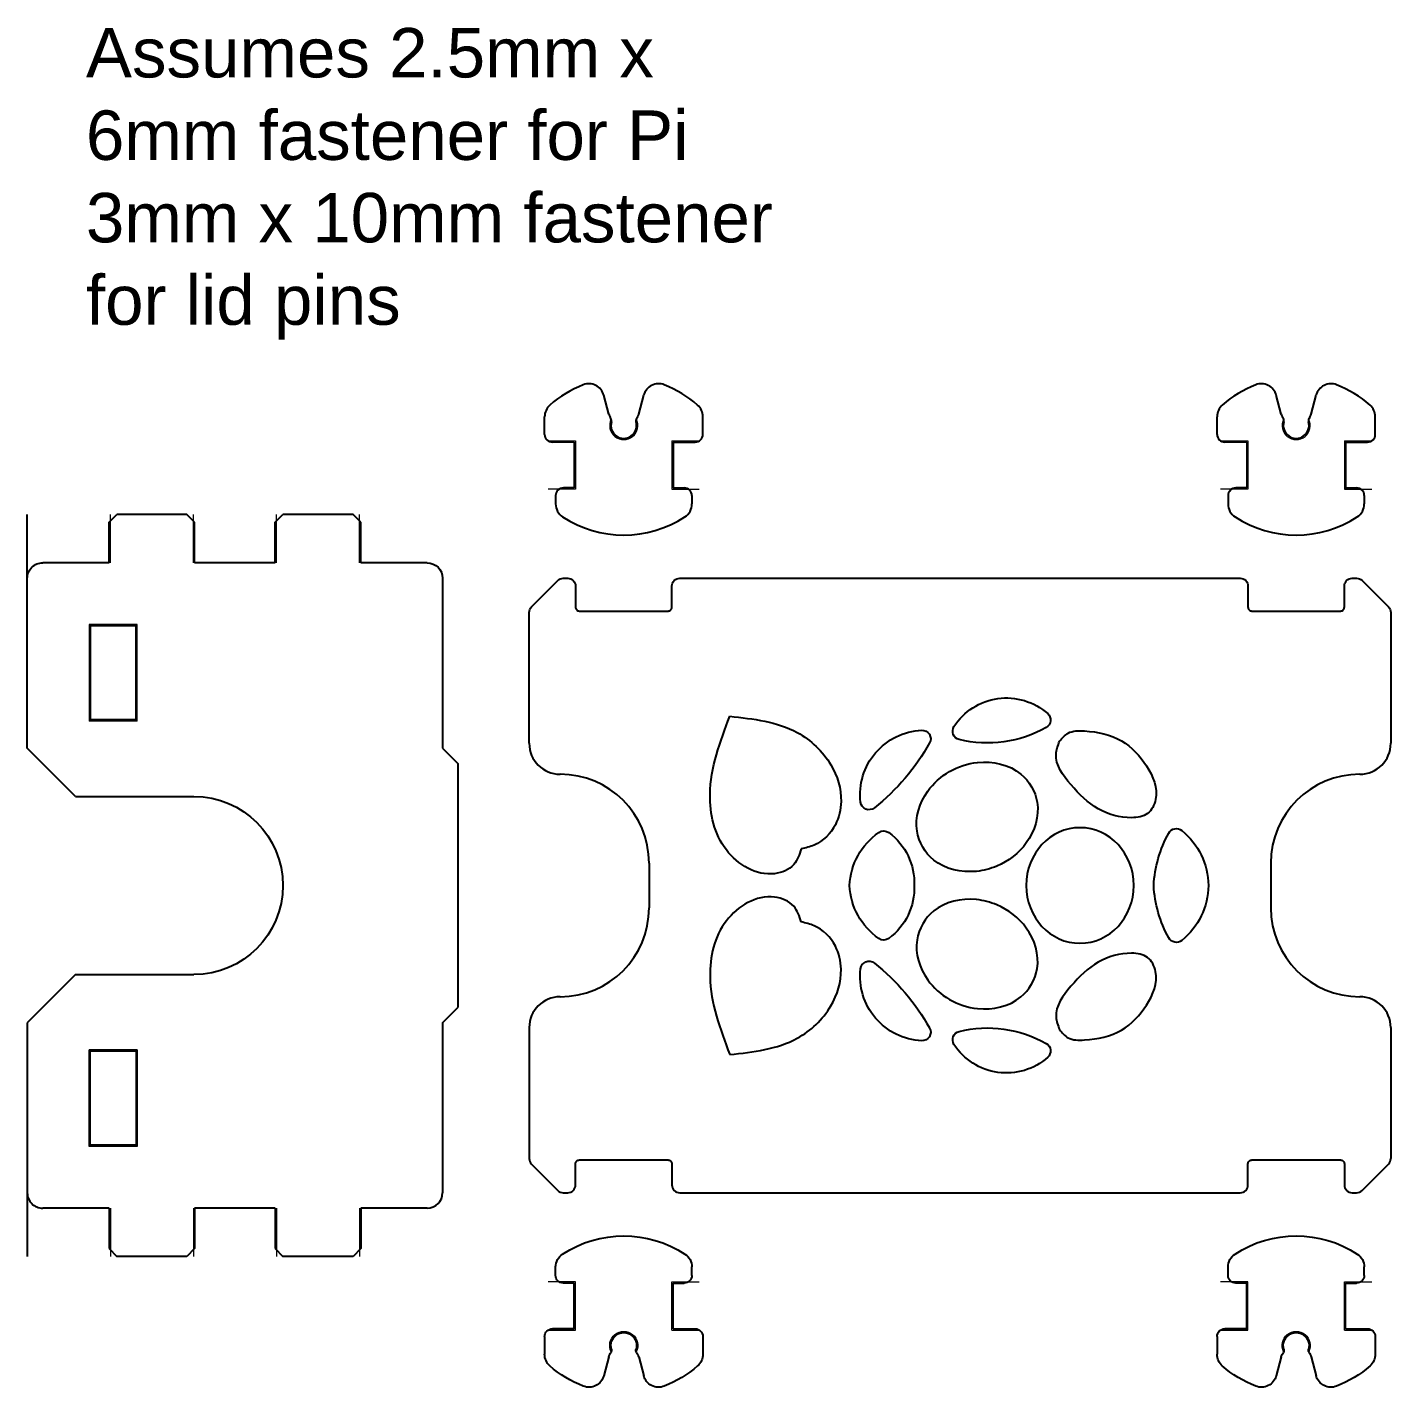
# Model space of a CAD drawing. Header units: inches. Extents: x 29.7 to 74.6, y -5.7 to 19.4.
# Drawn here: x 50.07 to 55.58, y 12.66 to 18.16 of the extents above; entities that cross this region are included whole.
import ezdxf

# ---------------------------------------------------------------- set-up
doc = ezdxf.new("R2010")
doc.units = ezdxf.units.IN
doc.header["$MEASUREMENT"] = 0
doc.layers.add('CUT', color=1, linetype='Continuous')
doc.layers.add('NOPLOT', color=40, linetype='Continuous', lineweight=5)
doc.styles.get("Standard").update_dxf_attribs({"font": 'arial.ttf'})

# ---------------------------------------------------------------- blocks, each defined once
blk = doc.blocks.new('PiSymbol')
at = {"layer": 'CUT'}
for centre, radius, start, end in [((0.0127, 0.1666), 0.2624, 92.8357, 144.9719), ((-0.0133, 0.1666), 0.2624, 35.0281, 87.1643), ((-0.3456, 0.1422), 0.2461, 83.4596, 177.2954), ((-0.3213, 0.3543), 0.0327, 321.5738, 83.4596), ((0.3207, 0.3543), 0.0327, 96.5404, 218.4262), ((0.345, 0.1422), 0.2461, 2.7046, 96.5404), ((-0.9502, 0.8532), 0.8355, 299.1813, 321.5738), ((-0.1754, 0.2984), 0.0327, 144.9719, 216.5639), ((0.1748, 0.2984), 0.0327, 323.4361, 35.0281), ((0.9496, 0.8532), 0.8355, 218.4262, 240.8187), ((-0.0093, 0.4216), 0.2395, 216.5639, 272.151), ((0.0087, 0.4216), 0.2395, 267.849, 323.4361), ((-0.5588, 0.1523), 0.0327, 177.2954, 299.1813), ((0.5582, 0.1523), 0.0327, 240.8187, 2.7046), ((-0.4774, -0.1686), 0.2368, 122.6242, 221.611), ((-0.5875, 0.0033), 0.0327, 13.7258, 122.6242), ((-0.9969, -0.0967), 0.4541, 330.5094, 13.7258), ((0.9963, -0.0967), 0.4541, 166.2742, 209.4906), ((0.5869, 0.0033), 0.0327, 57.3758, 166.2742), ((0.4768, -0.1686), 0.2368, 318.389, 57.3758), ((-0.63, -0.3042), 0.0327, 221.611, 330.5094), ((0.6294, -0.3042), 0.0327, 209.4906, 318.389), ((0.0243, -1.1898), 0.4609, 93.055, 119.122), ((-0.0249, -1.1898), 0.4609, 60.878, 86.945), ((-0.1841, -0.8157), 0.0327, 119.122, 218.8394), ((0.1835, -0.8157), 0.0327, 321.1606, 60.878), ((0.0023, -0.6656), 0.2721, 218.8394, 269.4443), ((-0.0029, -0.6656), 0.2721, 270.5557, 321.1606)]:
    blk.add_arc(centre, radius, start, end, dxfattribs=at)
blk.add_ellipse((-0.0003, -0.4489), major_axis=(-0.22, 0), ratio=0.930887, dxfattribs=at)
for points, knots in [([(-0.1397, 0.6127), (-0.1181, 0.6197), (-0.0696, 0.6353), (-0.0196, 0.7566), (-0.1251, 0.9289), (-0.3799, 0.9841), (-0.5472, 0.9213), (-0.6445, 0.8848)], [0.8936892, 0.8936892, 0.8936892, 0.8936892, 0.9636226, 1.0498183, 1.2668456, 1.5012888, 1.8271198, 1.8271198, 1.8271198, 1.8271198]), ([(0.1385, 0.6127), (0.1168, 0.6197), (0.0684, 0.6353), (0.0183, 0.7566), (0.1238, 0.9289), (0.3787, 0.9841), (0.546, 0.9213), (0.6433, 0.8848)], [0.8936892, 0.8936892, 0.8936892, 0.8936892, 0.9636226, 1.0498183, 1.2668456, 1.5012888, 1.8271198, 1.8271198, 1.8271198, 1.8271198]), ([(-0.6445, 0.8848), (-0.6346, 0.7947), (-0.618, 0.6441), (-0.4766, 0.4928), (-0.338, 0.4506), (-0.2217, 0.4768), (-0.1555, 0.5422), (-0.1435, 0.5958), (-0.1397, 0.6127)], [0, 0, 0, 0, 0.2810917, 0.4696819, 0.623563, 0.7199689, 0.8387473, 0.8936892, 0.8936892, 0.8936892, 0.8936892]), ([(0.6433, 0.8848), (0.6333, 0.7947), (0.6167, 0.6441), (0.4754, 0.4928), (0.3367, 0.4506), (0.2205, 0.4768), (0.1543, 0.5422), (0.1423, 0.5958), (0.1385, 0.6127)], [0, 0, 0, 0, 0.2810917, 0.4696819, 0.623563, 0.7199689, 0.8387473, 0.8936892, 0.8936892, 0.8936892, 0.8936892]), ([(-0.0538, -0.0549), (-0.057, -0.0813), (-0.0759, -0.1542), (-0.1561, -0.2604), (-0.3076, -0.3088), (-0.4516, -0.2244), (-0.492, -0.0384), (-0.3919, 0.1378), (-0.215, 0.194), (-0.0706, 0.1104), (-0.0493, 0.0024), (-0.0538, -0.0546), (-0.0538, -0.0549)], [0.094843, 0.094843, 0.094843, 0.094843, 0.179843, 0.331355, 0.501424, 0.633474, 0.814835, 1.047571, 1.214714, 1.349568, 1.527963, 1.528765, 1.528765, 1.528765, 1.528765]), ([(0.0532, -0.0549), (0.0564, -0.0813), (0.0754, -0.1542), (0.1555, -0.2604), (0.307, -0.3088), (0.451, -0.2244), (0.4914, -0.0384), (0.3913, 0.1378), (0.2145, 0.194), (0.07, 0.1104), (0.0487, 0.0024), (0.0532, -0.0546), (0.0532, -0.0549)], [0.094843, 0.094843, 0.094843, 0.094843, 0.179843, 0.331355, 0.501424, 0.633474, 0.814835, 1.047571, 1.214714, 1.349568, 1.527963, 1.528765, 1.528765, 1.528765, 1.528765])]:
    blk.add_open_spline(points, degree=3, knots=knots, dxfattribs=at)
for points in [[(-0.5491, -0.3709), (-0.5003, -0.3578), (-0.3842, -0.4143), (-0.2924, -0.5185), (-0.2583, -0.6456), (-0.2745, -0.7062), (-0.3273, -0.7367), (-0.4552, -0.7024), (-0.5506, -0.607), (-0.5885, -0.4658), (-0.5801, -0.4037), (-0.5491, -0.3709)], [(0.5485, -0.3709), (0.4997, -0.3578), (0.3836, -0.4143), (0.2918, -0.5185), (0.2577, -0.6456), (0.274, -0.7062), (0.3267, -0.7367), (0.4547, -0.7024), (0.5501, -0.607), (0.5879, -0.4658), (0.5796, -0.4037), (0.5485, -0.3709)]]:
    blk.add_spline(points, degree=3, dxfattribs=at)
blk = doc.blocks.new('Lid2')
for p, q in [((-1.2575, -1.0749), (-1.2575, -1.2549)), ((1.2575, -1.0749), (1.2575, -1.2549)), ((1.7425, -1.7399), (1.7425, -2.2694)), ((1.6267, -2.3982), (1.7333, -2.2915))]:
    blk.add_line(p, q)
for points in [[(-1.7425, -0.5899), (-1.7425, -0.0603, -0.198912), (-1.7333, -0.0382), (-1.6267, 0.0685, -0.198912), (-1.6046, 0.0776), (-1.5863, 0.0776, -0.414214), (-1.555, 0.0464), (-1.555, -0.0392, 0.414214), (-1.5394, -0.0549), (-1.1806, -0.0549, 0.414214), (-1.165, -0.0392), (-1.165, 0.0464, -0.414214), (-1.1338, 0.0776), (1.1338, 0.0776, -0.414214), (1.165, 0.0464), (1.165, -0.0392, 0.414214), (1.1806, -0.0549), (1.5394, -0.0549, 0.414214), (1.555, -0.0392), (1.555, 0.0464, -0.414214), (1.5863, 0.0776), (1.6046, 0.0776, -0.198912), (1.6267, 0.0685), (1.7333, -0.0382, -0.198912), (1.7425, -0.0603), (1.7425, -0.5899)], [(-1.7425, -1.7399), (-1.7425, -2.2694, 0.198912), (-1.7333, -2.2915), (-1.6267, -2.3982, 0.198912), (-1.6046, -2.4074), (-1.5863, -2.4074, 0.414214), (-1.555, -2.3761), (-1.555, -2.2905, -0.414214), (-1.5394, -2.2749), (-1.1806, -2.2749, -0.414214), (-1.165, -2.2905), (-1.165, -2.3761, 0.414214), (-1.1338, -2.4074), (1.1338, -2.4074, 0.414214), (1.165, -2.3761), (1.165, -2.2905, -0.414214), (1.1806, -2.2749), (1.5394, -2.2749, -0.414214), (1.555, -2.2905), (1.555, -2.3761, 0.414214), (1.5863, -2.4074), (1.6046, -2.4074)]]:
    blk.add_lwpolyline(points, format="xyb")
for centre, radius, start, end in [((-1.6175, -0.5899), 0.125, 180, 270), ((1.6175, -0.5899), 0.125, 270, 0), ((-1.6175, -1.0749), 0.36, 0, 90), ((1.6175, -1.0749), 0.36, 90, 180), ((-1.6175, -1.2549), 0.36, 270, 0), ((1.6175, -1.2549), 0.36, 180, 270), ((-1.6175, -1.7399), 0.125, 90, 180), ((1.6175, -1.7399), 0.125, 0, 90), ((1.7112, -2.2694), 0.0312, 315, 0), ((1.6046, -2.3761), 0.0312, 270, 315)]:
    blk.add_arc(centre, radius, start, end)
at = {"xscale": -1.062354987448263, "yscale": 1.062354987448263, "zscale": 1.062354987448263, "rotation": 90}
blk.add_blockref('PiSymbol', (0.0086, -1.1652), dxfattribs=at)
blk = doc.blocks.new('Latch')
for p, q in [((-0.2756, 0.0262), (-0.2756, 0.06)), ((0.2756, 0.0262), (0.2756, 0.06)), ((-0.2, -0.005), (-0.2444, -0.005)), ((-0.2, -0.19), (-0.2, -0.005)), ((0.2, -0.19), (0.2, -0.005)), ((0.2, -0.005), (0.2444, -0.005)), ((-0.2, -0.19), (-0.2888, -0.19)), ((0.2, -0.19), (0.2888, -0.19)), ((-0.32, -0.2213), (-0.32, -0.2929)), ((0.32, -0.2213), (0.32, -0.2929)), ((-0.0604, -0.3038), (-0.0807, -0.3798)), ((0.0604, -0.3038), (0.0807, -0.3798))]:
    blk.add_line(p, q)
for centre, radius, start, end in [((0, -0.2667), 0.4525, 56.8745, 123.1255), ((-0.2131, 0.06), 0.0625, 123.1255, 180), ((0.2131, 0.06), 0.0625, 0, 56.8745), ((-0.2444, 0.0262), 0.0312, 180, 270), ((0.2444, 0.0262), 0.0312, 270, 0), ((-0.2888, -0.2213), 0.0312, 90, 180), ((0, -0.2575), 0.052, 343.6762, 196.3238), ((0.2888, -0.2213), 0.0312, 0, 90), ((-0.0649, -0.2765), 0.0156, 326.1714, 16.3238), ((0.0649, -0.2765), 0.0156, 163.6762, 213.8286), ((-0.2575, -0.2929), 0.0625, 180, 228.6806), ((0, -0.32), 0.0625, 146.1714, 165), ((0, -0.32), 0.0625, 15, 33.8286), ((0.2575, -0.2929), 0.0625, 311.3194, 0), ((0, 0), 0.4525, 228.6806, 248.7914), ((-0.1411, -0.3636), 0.0625, 248.7914, 345), ((0.1411, -0.3636), 0.0625, 195, 291.2086), ((0, 0), 0.4525, 291.2086, 311.3194)]:
    blk.add_arc(centre, radius, start, end)
at = {"layer": 'NOPLOT'}
for p, q in [((-0.195, 0), (-0.3057, 0)), ((-0.195, -0.195), (-0.195, 0)), ((0.195, -0.195), (0.195, 0)), ((0.195, 0), (0.3057, 0)), ((-0.195, -0.195), (-0.3057, -0.195)), ((0.3057, -0.195), (0.195, -0.195))]:
    blk.add_line(p, q, dxfattribs=at)
blk.add_arc((0, -0.2575), 0.057, 332.8707, 207.1293, dxfattribs=at)
blk = doc.blocks.new('TabHole2')
for p, q in [((-0.195, 0.0925), (0.195, 0.0925)), ((-0.19, 0.0975), (-0.19, -0.0975)), ((0.19, 0.0975), (0.19, -0.0975)), ((0.195, -0.0925), (-0.195, -0.0925))]:
    blk.add_line(p, q)
at = {"layer": 'NOPLOT'}
for p, q in [((-0.195, 0.0975), (0.195, 0.0975)), ((-0.195, 0.0975), (-0.195, -0.0975)), ((0.195, 0.0975), (0.195, -0.0975)), ((0.195, -0.0975), (-0.195, -0.0975))]:
    blk.add_line(p, q, dxfattribs=at)
blk = doc.blocks.new('TabHole')
blk.add_blockref('TabHole2', (0, 0))
blk = doc.blocks.new('FootCurve')
for p, q in [((-1.14, 0.195), (-0.945, 0)), ((-0.945, 0), (0, 0))]:
    blk.add_line(p, q)
blk = doc.blocks.new('Serration_2')
for p, q in [((0, 1.6175), (0, 1.349)), ((0, 1.349), (0.16375, 1.349)), ((0.16375, 1.349), (0.195, 1.31775)), ((0.195, 1.31775), (0.195, 1.03425)), ((0, 1.003), (0, 0.677)), ((0, 1.003), (0.16375, 1.003)), ((0.16375, 1.003), (0.195, 1.03425)), ((0, 0.677), (0.16375, 0.677)), ((0.16375, 0.677), (0.195, 0.64575)), ((0.195, 0.64575), (0.195, 0.36225)), ((0, 0.331), (0, 0.0625)), ((0, 0.331), (0.16375, 0.331)), ((0.16375, 0.331), (0.195, 0.36225))]:
    blk.add_line(p, q)
for centre, start, end in [((-0.0625, 1.6175), 0, 90), ((-0.0625, 0.0625), 270, 0)]:
    blk.add_arc(centre, 0.0625, start, end)
at = {"layer": 'NOPLOT'}
for p, q in [((0, 1.344), (0.195, 1.344)), ((0, 1.008), (0.195, 1.008)), ((0, 0.672), (0.195, 0.672)), ((0, 0.336), (0.195, 0.336))]:
    blk.add_line(p, q, dxfattribs=at)
blk = doc.blocks.new('Back')
for p, q in [((-0.555, -0.0625), (-0.4925, 0)), ((-0.4925, 0), (0.4925, 0)), ((0.555, -0.0625), (0.4925, 0)), ((-0.555, -0.0625), (-1.2425, -0.0625)), ((1.2425, -0.0625), (0.555, -0.0625)), ((-0.36, -1.5475), (-0.36, -1.0682)), ((0.36, -1.5475), (0.36, -1.0682))]:
    blk.add_line(p, q)
for start, end in [(90, 180), (360, 90)]:
    blk.add_arc((0, -1.0682), 0.36, start, end)
at = {"xscale": -1}
for name, p in [('Serration_2', (-1.305, -1.7425)), ('TabHole', (-0.86, -1.395)), ('FootCurve', (-1.5, -1.7425))]:
    blk.add_blockref(name, p, dxfattribs=at)
for name, p in [('Serration_2', (1.305, -1.7425)), ('TabHole', (0.86, -1.395)), ('FootCurve', (1.5, -1.7425))]:
    blk.add_blockref(name, p)

msp = doc.modelspace()

# ---------------------------------------------------------------- block references
at = {"layer": 'CUT', "rotation": 180}
for p in [(52.4822, 16.2925), (55.2022, 16.2925)]:
    msp.add_blockref('Latch', p, dxfattribs=at)
at = {"layer": 'CUT', "xscale": -1, "rotation": 270}
msp.add_blockref('Back', (51.8119, 14.6897), dxfattribs=at)
at = {"layer": 'CUT'}
msp.add_blockref('Lid2', (53.8422, 15.8546), dxfattribs=at)
at = {"layer": 'CUT', "xscale": -1}
for p in [(52.4822, 13.0868), (55.2022, 13.0868)]:
    msp.add_blockref('Latch', p, dxfattribs=at)

# ---------------------------------------------------------------- texts
at = {"insert": (50.3066, 18.1574), "char_height": 0.2, "attachment_point": 1}
msp.add_mtext_dynamic_manual_height_columns('Assumes 2.5mm x 6mm fastener for Pi\\P3mm x 10mm fastener\\Pfor lid pins', width=2.981546, gutter_width=1, heights=[0], dxfattribs=at)

doc.saveas('drawing.dxf')
